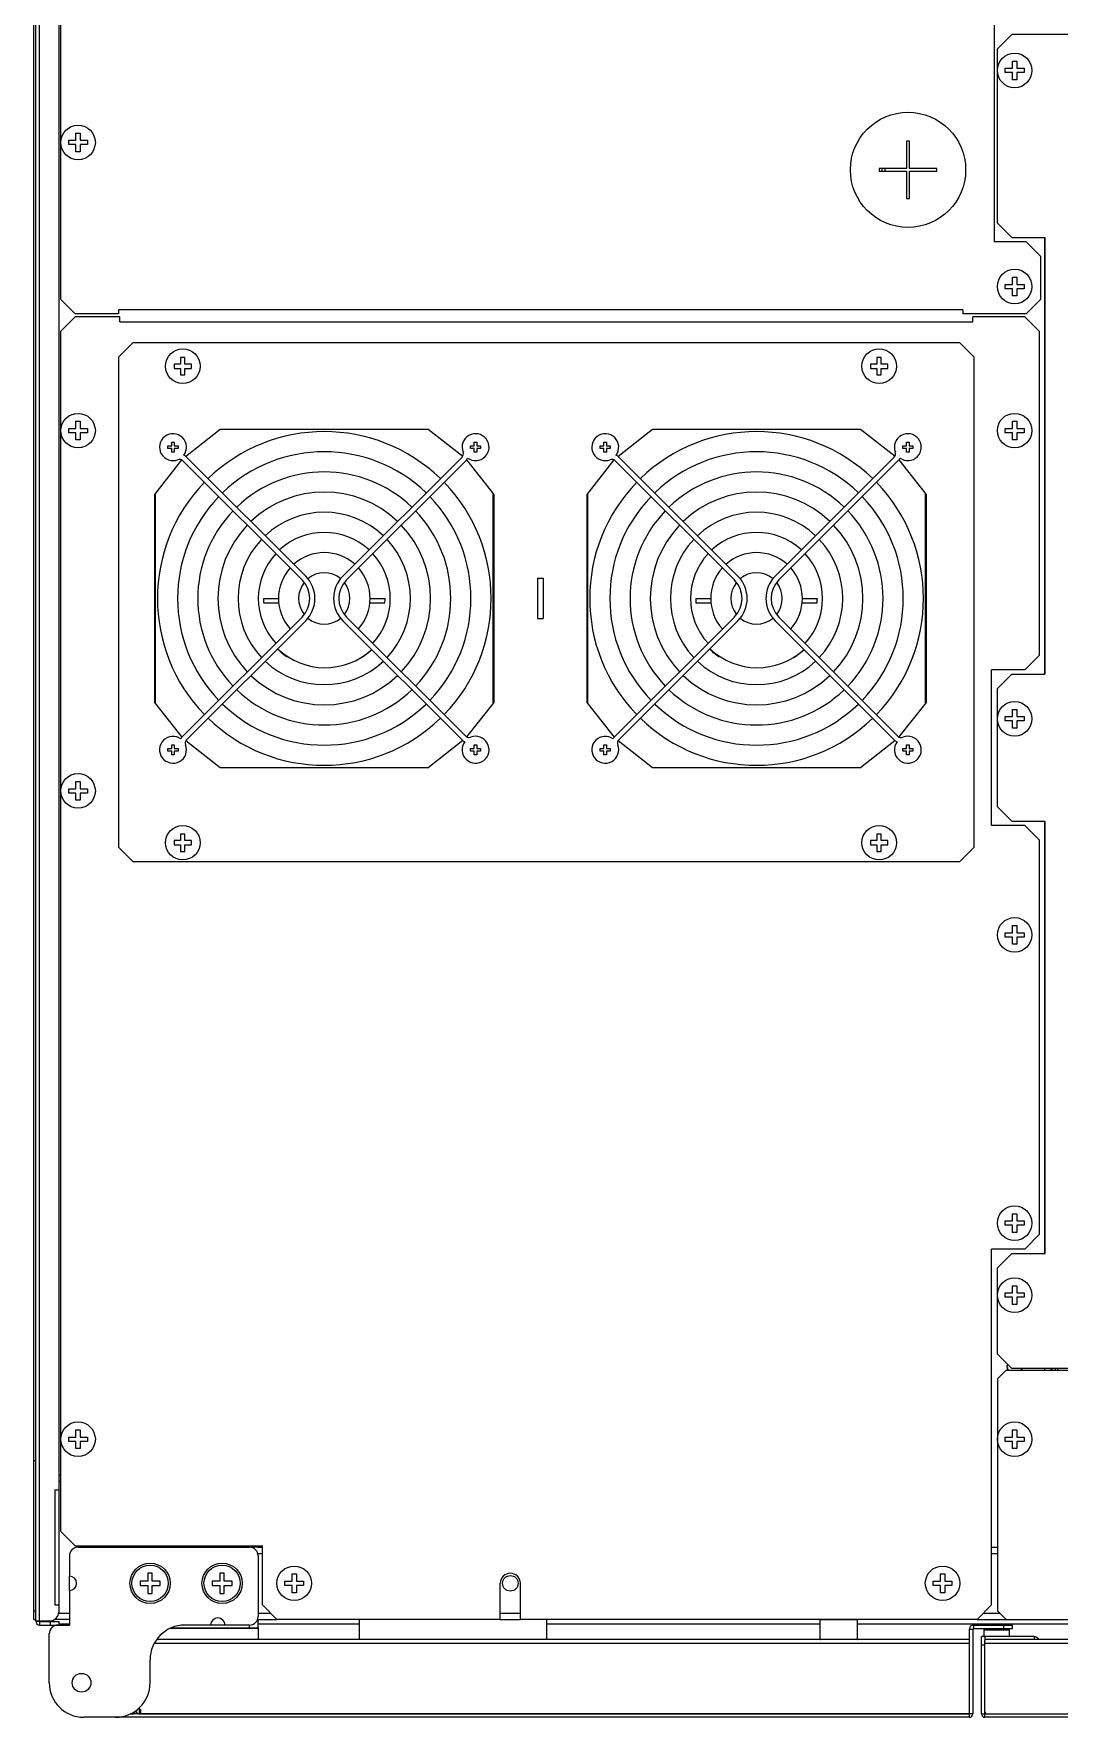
# Model space of a CAD drawing. Header units: millimetres. Extents: x 0 to 101, y -1 to 134.
# Drawn here: x 0 to 35.6, y 0 to 58.4 of the extents above; entities that cross this region are included whole.
import ezdxf

# ---------------------------------------------------------------- set-up
doc = ezdxf.new("R2010")
doc.units = ezdxf.units.MM

msp = doc.modelspace()

# ---------------------------------------------------------------- linework, layer by layer
for p, q in [((0, 3.4), (0, 88.4)), ((0.07, 3.34), (0.07, 88.46)), ((0.19, 88.45), (0.19, 3.35)), ((0.87, 88.15), (0.87, 3.65)), ((0.94, 49.2), (0.94, 87.2)), ((33.34, 51.2), (33.34, 85)), ((33.94, 58.4), (33.44, 57.9)), ((33.44, 51.85), (33.44, 57.9)), ((33.965, 57.225), (33.965, 57.475)), ((33.965, 57.475), (34.115, 57.475)), ((34.115, 57.475), (34.115, 57.225)), ((33.715, 57.075), (33.715, 57.225)), ((33.715, 57.225), (33.965, 57.225)), ((33.965, 57.075), (33.715, 57.075)), ((33.965, 56.825), (33.965, 57.075)), ((34.115, 56.825), (33.965, 56.825)), ((34.115, 57.225), (34.365, 57.225)), ((34.115, 57.075), (34.115, 56.825)), ((34.365, 57.075), (34.115, 57.075)), ((34.365, 57.225), (34.365, 57.075)), ((1.465, 54.725), (1.465, 54.975)), ((1.465, 54.975), (1.615, 54.975)), ((1.615, 54.975), (1.615, 54.725)), ((1.215, 54.575), (1.215, 54.725)), ((1.215, 54.725), (1.465, 54.725)), ((1.465, 54.575), (1.215, 54.575)), ((1.465, 54.325), (1.465, 54.575)), ((1.615, 54.725), (1.865, 54.725)), ((1.615, 54.575), (1.615, 54.325)), ((1.865, 54.575), (1.615, 54.575)), ((1.865, 54.725), (1.865, 54.575)), ((30.29, 54.7), (30.29, 53.75)), ((30.39, 54.7), (30.29, 54.7)), ((30.39, 53.75), (30.39, 54.7)), ((1.615, 54.325), (1.465, 54.325)), ((29.34, 53.75), (29.34, 53.65)), ((30.29, 53.75), (29.34, 53.75)), ((29.34, 53.65), (30.29, 53.65)), ((29.43, 53.75), (29.43, 53.65)), ((29.53, 53.75), (29.53, 53.65)), ((30.29, 53.65), (30.29, 52.7)), ((31.34, 53.75), (30.39, 53.75)), ((30.39, 52.7), (30.39, 53.65)), ((30.39, 53.65), (31.34, 53.65)), ((31.34, 53.65), (31.34, 53.75)), ((30.29, 52.7), (30.39, 52.7)), ((33.44, 51.85), (33.94, 51.35)), ((34.44, 51.2), (33.34, 51.2)), ((33.94, 51.35), (35.09, 51.35)), ((34.94, 50.7), (34.44, 51.2)), ((35.07, 51.35), (35.07, 36.2)), ((35.09, 51.35), (35.09, 36.2)), ((34.94, 50.7), (34.94, 49.2)), ((33.715, 49.575), (33.715, 49.725)), ((33.715, 49.725), (33.965, 49.725)), ((33.965, 49.725), (33.965, 49.975)), ((33.965, 49.975), (34.115, 49.975)), ((34.115, 49.975), (34.115, 49.725)), ((34.115, 49.725), (34.365, 49.725)), ((34.365, 49.725), (34.365, 49.575)), ((0.94, 49.2), (1.44, 48.7)), ((33.965, 49.575), (33.715, 49.575)), ((33.965, 49.325), (33.965, 49.575)), ((34.115, 49.325), (33.965, 49.325)), ((34.115, 49.575), (34.115, 49.325)), ((34.365, 49.575), (34.115, 49.575)), ((34.44, 48.7), (34.94, 49.2)), ((1.44, 48.6), (0.94, 48.1)), ((2.94, 48.84), (2.94, 48.7)), ((32.24, 48.84), (2.94, 48.84)), ((2.99, 48.43), (2.99, 48.6)), ((32.24, 48.84), (32.24, 48.7)), ((32.59, 48.43), (32.59, 48.6)), ((34.89, 48.1), (34.39, 48.6)), ((0.94, 6.45), (0.94, 48.1)), ((2.99, 48.43), (32.59, 48.43)), ((34.89, 48.1), (34.89, 36.85)), ((3.44, 47.7), (2.94, 47.2)), ((32.14, 47.7), (3.44, 47.7)), ((32.64, 47.2), (32.14, 47.7)), ((2.94, 47.2), (2.94, 30.2)), ((4.874, 46.96), (4.874, 46.81)), ((5.099, 46.96), (4.874, 46.96)), ((4.874, 46.81), (5.099, 46.81)), ((5.099, 47.185), (5.099, 46.96)), ((5.249, 47.185), (5.099, 47.185)), ((5.099, 46.81), (5.099, 46.585)), ((5.249, 46.96), (5.249, 47.185)), ((5.474, 46.96), (5.249, 46.96)), ((5.249, 46.585), (5.249, 46.81)), ((5.249, 46.81), (5.474, 46.81)), ((5.474, 46.81), (5.474, 46.96)), ((29.038, 46.96), (29.038, 46.81)), ((29.263, 46.96), (29.038, 46.96)), ((29.038, 46.81), (29.263, 46.81)), ((29.263, 47.185), (29.263, 46.96)), ((29.413, 47.185), (29.263, 47.185)), ((29.263, 46.81), (29.263, 46.585)), ((29.413, 46.96), (29.413, 47.185)), ((29.638, 46.96), (29.413, 46.96)), ((29.413, 46.585), (29.413, 46.81)), ((29.413, 46.81), (29.638, 46.81)), ((29.638, 46.81), (29.638, 46.96)), ((32.64, 30.2), (32.64, 47.2)), ((5.099, 46.585), (5.249, 46.585)), ((29.263, 46.585), (29.413, 46.585)), ((1.215, 44.575), (1.215, 44.725)), ((1.215, 44.725), (1.465, 44.725)), ((1.465, 44.575), (1.215, 44.575)), ((1.465, 44.725), (1.465, 44.975)), ((1.465, 44.975), (1.615, 44.975)), ((1.465, 44.325), (1.465, 44.575)), ((1.615, 44.975), (1.615, 44.725)), ((1.615, 44.725), (1.865, 44.725)), ((1.615, 44.575), (1.615, 44.325)), ((1.865, 44.575), (1.615, 44.575)), ((1.865, 44.725), (1.865, 44.575)), ((5.27, 43.758), (6.474, 44.706)), ((13.71, 44.692), (6.457, 44.692)), ((6.474, 44.706), (13.694, 44.706)), ((13.694, 44.706), (14.889, 43.765)), ((20.27, 43.758), (21.474, 44.706)), ((28.71, 44.692), (21.457, 44.692)), ((21.474, 44.706), (28.694, 44.706)), ((28.694, 44.706), (29.889, 43.765)), ((33.715, 44.575), (33.715, 44.725)), ((33.715, 44.725), (33.965, 44.725)), ((33.965, 44.575), (33.715, 44.575)), ((33.965, 44.725), (33.965, 44.975)), ((33.965, 44.975), (34.115, 44.975)), ((33.965, 44.325), (33.965, 44.575)), ((34.115, 44.975), (34.115, 44.725)), ((34.115, 44.725), (34.365, 44.725)), ((34.115, 44.575), (34.115, 44.325)), ((34.365, 44.575), (34.115, 44.575)), ((34.365, 44.725), (34.365, 44.575)), ((1.615, 44.325), (1.465, 44.325)), ((4.659, 44.032), (4.659, 44.119)), ((4.659, 44.119), (4.79, 44.119)), ((4.79, 44.032), (4.659, 44.032)), ((4.79, 44.119), (4.79, 44.251)), ((4.79, 44.251), (4.877, 44.251)), ((4.79, 43.901), (4.79, 44.032)), ((4.877, 43.901), (4.79, 43.901)), ((4.877, 44.251), (4.877, 44.119)), ((4.877, 44.119), (5.009, 44.119)), ((4.877, 44.032), (4.877, 43.901)), ((5.009, 44.032), (4.877, 44.032)), ((5.009, 44.119), (5.009, 44.032)), ((14.962, 43.929), (14.961, 43.929)), ((15.159, 44.032), (15.159, 44.119)), ((15.159, 44.119), (15.29, 44.119)), ((15.29, 44.032), (15.159, 44.032)), ((15.29, 44.119), (15.29, 44.251)), ((15.29, 44.251), (15.377, 44.251)), ((15.29, 43.901), (15.29, 44.032)), ((15.377, 43.901), (15.29, 43.901)), ((15.377, 44.251), (15.377, 44.119)), ((15.377, 44.119), (15.509, 44.119)), ((15.377, 44.032), (15.377, 43.901)), ((15.509, 44.032), (15.377, 44.032)), ((15.509, 44.119), (15.509, 44.032)), ((19.659, 44.032), (19.659, 44.119)), ((19.659, 44.119), (19.79, 44.119)), ((19.79, 44.032), (19.659, 44.032)), ((19.79, 44.119), (19.79, 44.251)), ((19.79, 44.251), (19.877, 44.251)), ((19.79, 43.901), (19.79, 44.032)), ((19.877, 43.901), (19.79, 43.901)), ((19.877, 44.251), (19.877, 44.119)), ((19.877, 44.119), (20.009, 44.119)), ((19.877, 44.032), (19.877, 43.901)), ((20.009, 44.032), (19.877, 44.032)), ((20.009, 44.119), (20.009, 44.032)), ((29.962, 43.929), (29.961, 43.929)), ((30.159, 44.032), (30.159, 44.119)), ((30.159, 44.119), (30.29, 44.119)), ((30.29, 44.032), (30.159, 44.032)), ((30.29, 44.119), (30.29, 44.251)), ((30.29, 44.251), (30.377, 44.251)), ((30.29, 43.901), (30.29, 44.032)), ((30.377, 43.901), (30.29, 43.901)), ((30.377, 44.251), (30.377, 44.119)), ((30.377, 44.119), (30.509, 44.119)), ((30.377, 44.032), (30.377, 43.901)), ((30.509, 44.032), (30.377, 44.032)), ((30.509, 44.119), (30.509, 44.032)), ((34.115, 44.325), (33.965, 44.325)), ((4.204, 42.436), (5.144, 43.631)), ((4.98, 43.704), (4.98, 43.704)), ((5.176, 43.605), (9.313, 39.469)), ((5.304, 43.733), (9.44, 39.596)), ((14.863, 43.733), (10.727, 39.596)), ((14.991, 43.605), (10.854, 39.469)), ((15.016, 43.639), (15.964, 42.436)), ((19.204, 42.436), (20.144, 43.631)), ((19.98, 43.704), (19.98, 43.704)), ((20.176, 43.605), (24.313, 39.469)), ((20.304, 43.733), (24.44, 39.596)), ((29.863, 43.733), (25.727, 39.596)), ((29.991, 43.605), (25.854, 39.469)), ((30.016, 43.639), (30.964, 42.436)), ((30.052, 43.794), (30.051, 43.793)), ((4.204, 35.216), (4.204, 42.436)), ((4.217, 42.453), (4.217, 35.199)), ((5.375, 42.195), (5.376, 42.193)), ((5.736, 42.635), (5.731, 42.644)), ((15.95, 35.199), (15.95, 42.453)), ((15.964, 42.436), (15.964, 35.216)), ((19.204, 35.216), (19.204, 42.436)), ((19.217, 42.453), (19.217, 35.199)), ((20.375, 42.195), (20.376, 42.193)), ((20.736, 42.635), (20.731, 42.644)), ((30.95, 35.199), (30.95, 42.453)), ((30.964, 42.436), (30.964, 35.216)), ((13.92, 40.937), (13.93, 40.941)), ((14.608, 41.155), (14.609, 41.155)), ((14.662, 41.032), (14.669, 41.034)), ((28.92, 40.937), (28.93, 40.941)), ((29.608, 41.155), (29.609, 41.155)), ((29.662, 41.032), (29.669, 41.034)), ((12.55, 40.505), (12.556, 40.507)), ((12.622, 40.389), (12.631, 40.392)), ((13.243, 40.724), (13.247, 40.725)), ((13.31, 40.606), (13.315, 40.607)), ((13.985, 40.818), (13.994, 40.821)), ((27.55, 40.505), (27.556, 40.507)), ((27.622, 40.389), (27.631, 40.392)), ((28.243, 40.724), (28.247, 40.725)), ((28.31, 40.606), (28.315, 40.607)), ((28.985, 40.818), (28.994, 40.821)), ((17.484, 39.526), (17.484, 38.126)), ((17.484, 39.526), (17.684, 39.526)), ((17.684, 39.526), (17.684, 38.126)), ((7.974, 38.824), (8.5, 38.824)), ((7.98, 38.676), (8.501, 38.676)), ((9.194, 38.824), (9.198, 38.824)), ((9.206, 38.676), (9.211, 38.676)), ((9.746, 38.676), (9.749, 38.676)), ((9.752, 38.824), (9.759, 38.824)), ((10.408, 38.824), (10.408, 38.824)), ((10.418, 38.676), (10.421, 38.676)), ((10.957, 38.676), (10.961, 38.676)), ((10.969, 38.824), (10.974, 38.824)), ((11.666, 38.676), (12.188, 38.676)), ((11.667, 38.824), (12.193, 38.824)), ((22.974, 38.824), (23.5, 38.824)), ((22.98, 38.676), (23.501, 38.676)), ((24.194, 38.824), (24.198, 38.824)), ((24.206, 38.676), (24.211, 38.676)), ((24.746, 38.676), (24.749, 38.676)), ((24.752, 38.824), (24.759, 38.824)), ((25.408, 38.824), (25.408, 38.824)), ((25.418, 38.676), (25.421, 38.676)), ((25.957, 38.676), (25.961, 38.676)), ((25.969, 38.824), (25.974, 38.824)), ((26.666, 38.676), (27.188, 38.676)), ((26.667, 38.824), (27.193, 38.824)), ((9.313, 38.182), (5.176, 34.046)), ((9.44, 38.055), (5.304, 33.919)), ((10.727, 38.055), (14.863, 33.919)), ((10.854, 38.182), (14.991, 34.046)), ((14.43, 38.216), (14.431, 38.216)), ((17.484, 38.126), (17.684, 38.126)), ((24.313, 38.182), (20.176, 34.046)), ((24.44, 38.055), (20.304, 33.919)), ((25.727, 38.055), (29.863, 33.919)), ((25.854, 38.182), (29.991, 34.046)), ((29.43, 38.216), (29.431, 38.216)), ((8.646, 36.901), (8.646, 36.938)), ((13.308, 37.04), (13.31, 37.036)), ((23.646, 36.901), (23.646, 36.938)), ((28.308, 37.04), (28.31, 37.036)), ((34.39, 36.35), (34.89, 36.85)), ((13.705, 36.357), (13.709, 36.35)), ((28.705, 36.357), (28.709, 36.35)), ((33.24, 30.95), (33.24, 36.35)), ((34.39, 36.35), (33.24, 36.35)), ((14.087, 35.7), (14.093, 35.69)), ((29.087, 35.7), (29.093, 35.69)), ((33.94, 36.2), (33.44, 35.7)), ((33.44, 31.6), (33.44, 35.7)), ((33.94, 36.2), (35.09, 36.2)), ((5.15, 34.013), (4.204, 35.216)), ((15.964, 35.216), (15.023, 34.021)), ((20.15, 34.013), (19.204, 35.216)), ((30.964, 35.216), (30.023, 34.021)), ((33.715, 34.575), (33.715, 34.725)), ((33.715, 34.725), (33.965, 34.725)), ((33.965, 34.575), (33.715, 34.575)), ((33.965, 34.725), (33.965, 34.975)), ((33.965, 34.975), (34.115, 34.975)), ((33.965, 34.325), (33.965, 34.575)), ((34.115, 34.975), (34.115, 34.725)), ((34.115, 34.725), (34.365, 34.725)), ((34.115, 34.575), (34.115, 34.325)), ((34.365, 34.575), (34.115, 34.575)), ((34.365, 34.725), (34.365, 34.575)), ((6.474, 32.946), (5.279, 33.887)), ((14.896, 33.893), (13.694, 32.946)), ((15.187, 33.948), (15.187, 33.947)), ((21.474, 32.946), (20.279, 33.887)), ((29.896, 33.893), (28.694, 32.946)), ((30.187, 33.948), (30.187, 33.947)), ((34.115, 34.325), (33.965, 34.325)), ((4.659, 33.532), (4.659, 33.619)), ((4.659, 33.619), (4.79, 33.619)), ((4.79, 33.532), (4.659, 33.532)), ((4.79, 33.619), (4.79, 33.751)), ((4.79, 33.751), (4.877, 33.751)), ((4.79, 33.401), (4.79, 33.532)), ((4.877, 33.401), (4.79, 33.401)), ((4.877, 33.751), (4.877, 33.619)), ((4.877, 33.619), (5.009, 33.619)), ((4.877, 33.532), (4.877, 33.401)), ((5.009, 33.532), (4.877, 33.532)), ((5.009, 33.619), (5.009, 33.532)), ((5.206, 33.722), (5.205, 33.722)), ((15.159, 33.532), (15.159, 33.619)), ((15.159, 33.619), (15.29, 33.619)), ((15.29, 33.532), (15.159, 33.532)), ((15.29, 33.619), (15.29, 33.751)), ((15.29, 33.751), (15.377, 33.751)), ((15.29, 33.401), (15.29, 33.532)), ((15.377, 33.401), (15.29, 33.401)), ((15.377, 33.751), (15.377, 33.619)), ((15.377, 33.619), (15.509, 33.619)), ((15.377, 33.532), (15.377, 33.401)), ((15.509, 33.532), (15.377, 33.532)), ((15.509, 33.619), (15.509, 33.532)), ((19.659, 33.532), (19.659, 33.619)), ((19.659, 33.619), (19.79, 33.619)), ((19.79, 33.532), (19.659, 33.532)), ((19.79, 33.619), (19.79, 33.751)), ((19.79, 33.751), (19.877, 33.751)), ((19.79, 33.401), (19.79, 33.532)), ((19.877, 33.401), (19.79, 33.401)), ((19.877, 33.751), (19.877, 33.619)), ((19.877, 33.619), (20.009, 33.619)), ((19.877, 33.532), (19.877, 33.401)), ((20.009, 33.532), (19.877, 33.532)), ((20.009, 33.619), (20.009, 33.532)), ((20.206, 33.722), (20.205, 33.722)), ((30.159, 33.532), (30.159, 33.619)), ((30.159, 33.619), (30.29, 33.619)), ((30.29, 33.532), (30.159, 33.532)), ((30.29, 33.619), (30.29, 33.751)), ((30.29, 33.751), (30.377, 33.751)), ((30.29, 33.401), (30.29, 33.532)), ((30.377, 33.401), (30.29, 33.401)), ((30.377, 33.751), (30.377, 33.619)), ((30.377, 33.619), (30.509, 33.619)), ((30.377, 33.532), (30.377, 33.401)), ((30.509, 33.532), (30.377, 33.532)), ((30.509, 33.619), (30.509, 33.532)), ((6.457, 32.959), (13.71, 32.959)), ((13.694, 32.946), (6.474, 32.946)), ((21.457, 32.959), (28.71, 32.959)), ((28.694, 32.946), (21.474, 32.946)), ((1.215, 32.075), (1.215, 32.225)), ((1.215, 32.225), (1.465, 32.225)), ((1.465, 32.225), (1.465, 32.475)), ((1.465, 32.475), (1.615, 32.475)), ((1.615, 32.475), (1.615, 32.225)), ((1.615, 32.225), (1.865, 32.225)), ((1.865, 32.225), (1.865, 32.075)), ((1.465, 32.075), (1.215, 32.075)), ((1.465, 31.825), (1.465, 32.075)), ((1.615, 31.825), (1.465, 31.825)), ((1.615, 32.075), (1.615, 31.825)), ((1.865, 32.075), (1.615, 32.075)), ((33.44, 31.6), (33.94, 31.1)), ((33.94, 31.1), (35.09, 31.1)), ((35.07, 31.1), (35.07, 16.1)), ((35.09, 31.1), (35.09, 16.1)), ((4.874, 30.426), (4.874, 30.276)), ((5.099, 30.426), (4.874, 30.426)), ((5.099, 30.651), (5.099, 30.426)), ((5.249, 30.651), (5.099, 30.651)), ((5.249, 30.426), (5.249, 30.651)), ((5.474, 30.426), (5.249, 30.426)), ((5.474, 30.276), (5.474, 30.426)), ((29.038, 30.426), (29.038, 30.276)), ((29.263, 30.426), (29.038, 30.426)), ((29.263, 30.651), (29.263, 30.426)), ((29.413, 30.651), (29.263, 30.651)), ((29.413, 30.426), (29.413, 30.651)), ((29.638, 30.426), (29.413, 30.426)), ((29.638, 30.276), (29.638, 30.426)), ((34.39, 30.95), (33.24, 30.95)), ((34.89, 30.45), (34.39, 30.95)), ((34.89, 30.45), (34.89, 16.75)), ((2.94, 30.2), (3.44, 29.7)), ((4.874, 30.276), (5.099, 30.276)), ((5.099, 30.276), (5.099, 30.051)), ((5.099, 30.051), (5.249, 30.051)), ((5.249, 30.051), (5.249, 30.276)), ((5.249, 30.276), (5.474, 30.276)), ((29.038, 30.276), (29.263, 30.276)), ((29.263, 30.276), (29.263, 30.051)), ((29.263, 30.051), (29.413, 30.051)), ((29.413, 30.051), (29.413, 30.276)), ((29.413, 30.276), (29.638, 30.276)), ((32.14, 29.7), (32.64, 30.2)), ((3.44, 29.7), (32.14, 29.7)), ((33.965, 27.225), (33.965, 27.475)), ((33.965, 27.475), (34.115, 27.475)), ((34.115, 27.475), (34.115, 27.225)), ((33.715, 27.075), (33.715, 27.225)), ((33.715, 27.225), (33.965, 27.225)), ((33.965, 27.075), (33.715, 27.075)), ((33.965, 26.825), (33.965, 27.075)), ((34.115, 27.225), (34.365, 27.225)), ((34.115, 27.075), (34.115, 26.825)), ((34.365, 27.075), (34.115, 27.075)), ((34.365, 27.225), (34.365, 27.075)), ((34.115, 26.825), (33.965, 26.825)), ((33.715, 17.225), (33.965, 17.225)), ((33.715, 17.075), (33.715, 17.225)), ((33.965, 17.075), (33.715, 17.075)), ((33.965, 17.475), (34.115, 17.475)), ((33.965, 17.225), (33.965, 17.475)), ((33.965, 16.825), (33.965, 17.075)), ((34.115, 17.475), (34.115, 17.225)), ((34.115, 17.225), (34.365, 17.225)), ((34.365, 17.075), (34.115, 17.075)), ((34.115, 17.075), (34.115, 16.825)), ((34.365, 17.225), (34.365, 17.075)), ((34.115, 16.825), (33.965, 16.825)), ((34.39, 16.25), (34.89, 16.75)), ((34.39, 16.25), (33.24, 16.25)), ((33.24, 3.9), (33.24, 16.25)), ((33.94, 16.1), (33.44, 15.6)), ((33.94, 16.1), (35.09, 16.1)), ((33.44, 12.6), (33.44, 15.6)), ((33.715, 14.725), (33.965, 14.725)), ((33.715, 14.575), (33.715, 14.725)), ((33.965, 14.975), (34.115, 14.975)), ((33.965, 14.725), (33.965, 14.975)), ((34.115, 14.975), (34.115, 14.725)), ((34.115, 14.725), (34.365, 14.725)), ((34.365, 14.725), (34.365, 14.575)), ((33.965, 14.575), (33.715, 14.575)), ((33.965, 14.325), (33.965, 14.575)), ((34.115, 14.325), (33.965, 14.325)), ((34.365, 14.575), (34.115, 14.575)), ((34.115, 14.575), (34.115, 14.325)), ((33.44, 12.6), (33.94, 12.1)), ((33.74, 12.05), (33.44, 11.75)), ((33.44, 11.75), (33.44, 3.7)), ((33.74, 12.05), (99.34, 12.05)), ((33.788, 12.149), (33.771, 12.15)), ((33.79, 12.137), (33.771, 12.135)), ((99.14, 12.1), (33.94, 12.1)), ((35.07, 12.1), (35.07, 12.05)), ((35.29, 12.1), (35.29, 12.05)), ((35.34, 12.05), (35.34, 12.1)), ((35.46, 12.05), (35.46, 12.1)), ((35.54, 12.05), (35.54, 12.1)), ((1.465, 9.725), (1.465, 9.975)), ((1.465, 9.975), (1.615, 9.975)), ((1.615, 9.975), (1.615, 9.725)), ((33.965, 9.975), (34.115, 9.975)), ((33.965, 9.725), (33.965, 9.975)), ((34.115, 9.975), (34.115, 9.725)), ((1.215, 9.575), (1.215, 9.725)), ((1.215, 9.725), (1.465, 9.725)), ((1.465, 9.575), (1.215, 9.575)), ((1.465, 9.325), (1.465, 9.575)), ((1.615, 9.725), (1.865, 9.725)), ((1.615, 9.575), (1.615, 9.325)), ((1.865, 9.575), (1.615, 9.575)), ((1.865, 9.725), (1.865, 9.575)), ((33.715, 9.725), (33.965, 9.725)), ((33.715, 9.575), (33.715, 9.725)), ((33.965, 9.575), (33.715, 9.575)), ((33.965, 9.325), (33.965, 9.575)), ((34.115, 9.725), (34.365, 9.725)), ((34.365, 9.575), (34.115, 9.575)), ((34.115, 9.575), (34.115, 9.325)), ((34.365, 9.725), (34.365, 9.575)), ((0.07, 8.9), (0, 8.9)), ((1.615, 9.325), (1.465, 9.325)), ((34.115, 9.325), (33.965, 9.325)), ((0.87, 8.4), (0.94, 8.4)), ((0.87, 8.4), (0.94, 8.4)), ((0.87, 8.2), (0.94, 8.2)), ((0.73, 7.9), (0.73, 3.9)), ((0.73, 7.9), (0.87, 7.9)), ((0.94, 6.45), (1.44, 5.95)), ((1.44, 5.95), (7.94, 5.95)), ((1.54, 5.9), (6.716, 5.9)), ((6.64, 5.9), (7.49, 5.9)), ((7.49, 5.95), (7.49, 5.9)), ((7.779, 5.9), (7.49, 5.9)), ((7.779, 5.9), (7.94, 5.9)), ((7.79, 5.95), (7.79, 5.9)), ((7.934, 5.9), (7.934, 5.95)), ((7.94, 3.9), (7.94, 5.95)), ((33.24, 5.9), (33.44, 5.9)), ((1.24, 5.6), (1.24, 4.9)), ((7.779, 5.68), (7.94, 5.68)), ((7.79, 5.6), (7.79, 3.5)), ((33.24, 5.68), (33.44, 5.68)), ((1.24, 4.4), (1.24, 4.9)), ((3.69, 4.725), (3.69, 4.575)), ((3.965, 4.725), (3.69, 4.725)), ((3.965, 5), (3.965, 4.725)), ((4.115, 5), (3.965, 5)), ((4.115, 4.725), (4.115, 5)), ((4.39, 4.725), (4.115, 4.725)), ((4.39, 4.575), (4.39, 4.725)), ((6.19, 4.725), (6.19, 4.575)), ((6.465, 4.725), (6.19, 4.725)), ((6.465, 5), (6.465, 4.725)), ((6.615, 5), (6.465, 5)), ((6.615, 4.725), (6.615, 5)), ((6.89, 4.725), (6.615, 4.725)), ((6.89, 4.575), (6.89, 4.725)), ((8.715, 4.575), (8.715, 4.725)), ((8.715, 4.725), (8.965, 4.725)), ((8.965, 4.725), (8.965, 4.975)), ((8.965, 4.975), (9.115, 4.975)), ((9.115, 4.975), (9.115, 4.725)), ((9.115, 4.725), (9.365, 4.725)), ((9.365, 4.725), (9.365, 4.575)), ((31.215, 4.725), (31.465, 4.725)), ((31.215, 4.575), (31.215, 4.725)), ((31.465, 4.975), (31.615, 4.975)), ((31.465, 4.725), (31.465, 4.975)), ((31.615, 4.975), (31.615, 4.725)), ((31.615, 4.725), (31.865, 4.725)), ((31.865, 4.725), (31.865, 4.575)), ((1.24, 4.4), (1.24, 3.2)), ((3.69, 4.575), (3.965, 4.575)), ((3.965, 4.575), (3.965, 4.3)), ((3.965, 4.3), (4.115, 4.3)), ((4.115, 4.3), (4.115, 4.575)), ((4.115, 4.575), (4.39, 4.575)), ((6.19, 4.575), (6.465, 4.575)), ((6.465, 4.575), (6.465, 4.3)), ((6.465, 4.3), (6.615, 4.3)), ((6.615, 4.3), (6.615, 4.575)), ((6.615, 4.575), (6.89, 4.575)), ((8.965, 4.575), (8.715, 4.575)), ((8.965, 4.325), (8.965, 4.575)), ((9.115, 4.325), (8.965, 4.325)), ((9.115, 4.575), (9.115, 4.325)), ((9.365, 4.575), (9.115, 4.575)), ((16.19, 3.4), (16.19, 4.65)), ((16.89, 3.4), (16.89, 4.65)), ((31.465, 4.575), (31.215, 4.575)), ((31.465, 4.325), (31.465, 4.575)), ((31.615, 4.325), (31.465, 4.325)), ((31.865, 4.575), (31.615, 4.575)), ((31.615, 4.575), (31.615, 4.325)), ((0, 3.7), (0.07, 3.7)), ((0.73, 3.9), (0.87, 3.9)), ((1.24, 3.6), (0.865, 3.6)), ((7.79, 3.62), (8.22, 3.62)), ((7.94, 3.9), (8.44, 3.4)), ((16.19, 3.62), (16.89, 3.62)), ((32.74, 3.4), (33.24, 3.9)), ((32.96, 3.62), (33.52, 3.62)), ((33.44, 3.7), (33.74, 3.4)), ((0, 3.4), (0.07, 3.4)), ((0.07, 3.35), (0.57, 3.35)), ((0.07, 3.34), (0.19, 3.34)), ((0.19, 3.34), (0.19, 3.35)), ((0.21, 3.2), (0.21, 3.32)), ((0.21, 3.32), (0.87, 3.32)), ((0.21, 3.2), (0.83, 3.2)), ((0.29, 3.35), (0.29, 3.32)), ((0.57, 3.32), (0.57, 3.2)), ((0.59, 3.351), (0.59, 3.32)), ((1.24, 3.4), (0.735, 3.4)), ((0.84, 3.2), (1.24, 3.2)), ((0.87, 3.32), (0.87, 3.2)), ((0.87, 3.25), (1.24, 3.25)), ((7.79, 3.08), (4.727, 3.08)), ((4.765, 3.1), (7.79, 3.1)), ((6.14, 3.2), (5.24, 3.2)), ((6.64, 3.2), (6.14, 3.2)), ((7.49, 3.2), (6.64, 3.2)), ((7.49, 3.1), (7.49, 3.2)), ((7.771, 3.4), (8.44, 3.4)), ((7.79, 3.1), (7.79, 3.4)), ((7.79, 3.25), (11.29, 3.25)), ((7.79, 3.1), (7.79, 2.7)), ((16.19, 3.4), (8.44, 3.4)), ((11.29, 3.4), (11.29, 2.7)), ((16.19, 3.4), (16.89, 3.4)), ((32.74, 3.4), (16.89, 3.4)), ((17.79, 3.4), (17.79, 2.7)), ((17.79, 3.25), (27.29, 3.25)), ((27.29, 3.39), (28.59, 3.39)), ((27.29, 2.71), (27.29, 3.39)), ((28.59, 2.71), (28.59, 3.39)), ((28.59, 3.25), (36.34, 3.25)), ((32.47, 3.06), (32.59, 3.06)), ((32.47, 0), (32.47, 3.06)), ((32.59, 3.06), (32.59, 0.12)), ((32.61, 3.2), (33.97, 3.2)), ((32.61, 3.2), (32.61, 3.08)), ((32.61, 3.08), (33.97, 3.08)), ((32.74, 3.4), (33.74, 3.4)), ((32.97, 3.04), (33.85, 3.04)), ((32.97, 3.04), (32.97, 2.81)), ((32.98, 3.05), (33.84, 3.05)), ((33.67, 3.08), (33.67, 3.2)), ((33.74, 3.4), (83.69, 3.4)), ((33.85, 3.04), (33.85, 2.81)), ((33.97, 3.08), (33.97, 3.2)), ((0.54, 1.2), (0.54, 2.9)), ((32.47, 2.56), (4.185, 2.56)), ((32.47, 2.7), (4.27, 2.7)), ((27.29, 2.71), (28.59, 2.71)), ((32.47, 0.12), (32.47, 2.56)), ((33.01, 2.8), (32.89, 2.8)), ((32.89, 0.12), (32.89, 2.8)), ((33.01, 2.5), (32.89, 2.5)), ((33.85, 2.81), (32.97, 2.81)), ((34.72, 2.8), (33.01, 2.8)), ((33.01, 2.8), (33.01, 2.668)), ((96.31, 2.7), (33.01, 2.7)), ((33.01, 0.2), (33.01, 2.668)), ((96.395, 2.56), (33.01, 2.56)), ((33.01, 0), (33.01, 2.539)), ((34.72, 2.8), (34.72, 2.7)), ((4.04, 1.2), (4.04, 2)), ((32.59, 0.12), (3.353, 0.12)), ((3.353, 0.12), (3.46, 0.12)), ((3.51, 0.17), (3.51, 0.205)), ((3.66, 0.32), (3.66, 0.12)), ((3.66, 0.12), (32.47, 0.12)), ((3.71, 0.27), (3.71, 0.12)), ((32.89, 0.12), (53.473, 0.12)), ((33.09, 0.12), (53.424, 0.12)), ((2.84, 0), (1.74, 0)), ((32.47, 0), (2.84, 0)), ((53.473, 0), (33.01, 0))]:
    msp.add_line(p, q)
at = {"color": 7}
for p, q in [((36.14, 58.4), (33.94, 58.4)), ((2.94, 48.7), (1.44, 48.7)), ((2.99, 48.6), (1.44, 48.6)), ((34.44, 48.7), (32.24, 48.7)), ((34.39, 48.6), (32.59, 48.6))]:
    msp.add_line(p, q, dxfattribs=at)
for points in [[(12.279, 40.845), (12.284, 40.851)], [(27.279, 40.845), (27.284, 40.851)], [(8.867, 36.772), (8.78, 36.805), (8.689, 36.863), (8.594, 36.945), (8.494, 37.051)], [(23.867, 36.772), (23.78, 36.805), (23.689, 36.863), (23.594, 36.945), (23.494, 37.051)], [(33.822, 12.05), (33.816, 12.062), (33.795, 12.117), (33.783, 12.178), (33.78, 12.221)], [(34.279, 12.1), (34.26, 12.052), (34.258, 12.05)]]:
    msp.add_lwpolyline(points)
for centre, radius in [((34.04, 57.15), 0.6), ((30.34, 53.7), 2), ((1.54, 54.65), 0.6), ((34.04, 49.65), 0.6), ((5.174, 46.885), 0.6), ((29.338, 46.885), 0.6), ((1.54, 44.65), 0.6), ((34.04, 44.65), 0.6), ((34.04, 34.65), 0.6), ((1.54, 32.15), 0.6), ((5.174, 30.351), 0.6), ((29.338, 30.351), 0.6), ((34.04, 27.15), 0.6), ((34.04, 17.15), 0.6), ((34.04, 14.65), 0.6), ((1.54, 9.65), 0.6), ((34.04, 9.65), 0.6), ((4.04, 4.65), 0.7), ((4.04, 4.65), 0.63), ((6.54, 4.65), 0.7), ((6.54, 4.65), 0.63), ((9.04, 4.65), 0.6), ((16.54, 4.65), 0.27), ((31.54, 4.65), 0.6), ((1.66, 1.2), 0.325)]:
    msp.add_circle(centre, radius)
for centre, radius, start, end in [((4.834, 44.076), 0.467, 323.28678, 291.50156), ((10.084, 38.826), 5.79, 45.8941, 134.1059), ((15.334, 44.076), 0.467, 233.68833, 201.50156), ((19.834, 44.076), 0.467, 323.28678, 291.50156), ((25.084, 38.826), 5.79, 45.8941, 134.1059), ((30.334, 44.076), 0.467, 233.68833, 201.50156), ((10.084, 38.826), 5.09, 46.01675, 133.98325), ((14.75, 43.846), 0.16, 315, 21.50156), ((25.084, 38.826), 5.09, 46.01675, 133.98325), ((29.75, 43.846), 0.16, 315, 21.50156), ((5.063, 43.492), 0.16, 45, 111.50156), ((5.063, 43.492), 0.34, 45, 65.29439), ((14.75, 43.846), 0.34, 315, 334.47643), ((20.063, 43.492), 0.16, 45, 111.50156), ((20.063, 43.492), 0.34, 45, 65.29439), ((29.75, 43.846), 0.34, 315, 334.47643), ((10.084, 38.826), 5.79, 135.88954, 224.11046), ((10.084, 38.826), 4.39, 46.17563, 133.82437), ((10.084, 38.826), 5.79, 315.88954, 44.11046), ((25.084, 38.826), 5.79, 135.88954, 224.11046), ((25.084, 38.826), 4.39, 46.17563, 133.82437), ((25.084, 38.826), 5.79, 315.88954, 44.11046), ((10.084, 38.826), 5.09, 136.01218, 223.98782), ((10.084, 38.826), 3.69, 46.39674, 133.60326), ((10.084, 38.826), 5.09, 316.01218, 43.98782), ((25.084, 38.826), 5.09, 136.01218, 223.98782), ((25.084, 38.826), 3.69, 46.39674, 133.60326), ((25.084, 38.826), 5.09, 316.01218, 43.98782), ((10.084, 38.826), 4.39, 136.17563, 223.82437), ((10.084, 38.826), 2.99, 46.73173, 133.26827), ((10.084, 38.826), 4.39, 316.17563, 43.82437), ((25.084, 38.826), 4.39, 136.17563, 223.82437), ((25.084, 38.826), 2.99, 46.73173, 133.26827), ((25.084, 38.826), 4.39, 316.17563, 43.82437), ((10.084, 38.826), 3.69, 136.40274, 223.59726), ((10.084, 38.826), 2.29, 47.26035, 132.73965), ((10.084, 38.826), 3.69, 316.40274, 43.59726), ((25.084, 38.826), 3.69, 136.40274, 223.59726), ((25.084, 38.826), 2.29, 47.26035, 132.73965), ((25.084, 38.826), 3.69, 316.40274, 43.59726), ((10.084, 38.826), 2.99, 136.73173, 223.26827), ((10.084, 38.826), 2.29, 137.25224, 222.74776), ((10.084, 38.826), 1.59, 48.25074, 131.74926), ((10.084, 38.826), 2.29, 317.25224, 42.74776), ((10.084, 38.826), 2.99, 316.73173, 43.26827), ((25.084, 38.826), 2.99, 136.73173, 223.26827), ((25.084, 38.826), 2.29, 137.25224, 222.74776), ((25.084, 38.826), 1.59, 48.25074, 131.74926), ((25.084, 38.826), 2.29, 317.25224, 42.74776), ((25.084, 38.826), 2.99, 316.73173, 43.26827), ((10.084, 38.826), 1.59, 138.2569, 221.7431), ((10.084, 38.826), 1.59, 318.2569, 41.7431), ((25.084, 38.826), 1.59, 138.2569, 221.7431), ((25.084, 38.826), 1.59, 318.2569, 41.7431), ((10.084, 38.826), 0.89, 141.72003, 218.27997), ((8.669, 38.826), 0.91, 315, 45), ((8.669, 38.826), 1.09, 315, 45), ((10.084, 38.826), 0.89, 49.96441, 130.03559), ((10.084, 38.826), 0.71, 130.94382, 131.40097), ((11.498, 38.826), 1.09, 135, 225), ((10.084, 38.826), 0.71, 48.59903, 49.05618), ((11.498, 38.826), 0.91, 135, 225), ((10.084, 38.826), 0.89, 321.72003, 38.27997), ((25.084, 38.826), 0.89, 141.72003, 218.27997), ((23.669, 38.826), 0.91, 315, 45), ((23.669, 38.826), 1.09, 315, 45), ((25.084, 38.826), 0.89, 49.96441, 130.03559), ((25.084, 38.826), 0.71, 130.94382, 131.40097), ((26.498, 38.826), 1.09, 135, 225), ((25.084, 38.826), 0.71, 48.59903, 49.05618), ((26.498, 38.826), 0.91, 135, 225), ((25.084, 38.826), 0.89, 321.72003, 38.27997), ((10.084, 38.824), 2.109, 180, 184.02626), ((10.084, 38.824), 2.109, 355.97374, 0), ((25.084, 38.824), 2.109, 180, 184.02626), ((25.084, 38.824), 2.109, 355.97374, 0), ((10.084, 38.826), 0.89, 229.96441, 310.03559), ((10.084, 38.826), 0.71, 228.59903, 229.05618), ((10.084, 38.826), 0.71, 310.94382, 311.40097), ((25.084, 38.826), 0.89, 229.96441, 310.03559), ((25.084, 38.826), 0.71, 228.59903, 229.05618), ((25.084, 38.826), 0.71, 310.94382, 311.40097), ((10.112, 38.824), 2.4, 226.65206, 312.40967), ((10.112, 38.824), 2.4, 300.17583, 312.40762), ((25.112, 38.824), 2.4, 226.65206, 312.40967), ((25.112, 38.824), 2.4, 300.17583, 312.40762), ((10.084, 38.826), 3.51, 226.46852, 226.46928), ((10.084, 38.826), 2.99, 226.73173, 313.26827), ((10.084, 38.826), 3.51, 313.53072, 313.53148), ((25.084, 38.826), 3.51, 226.46852, 226.46928), ((25.084, 38.826), 2.99, 226.73173, 313.26827), ((25.084, 38.826), 3.51, 313.53072, 313.53148), ((10.084, 38.826), 4.39, 226.17563, 313.82437), ((10.084, 38.826), 3.69, 226.39674, 313.60326), ((25.084, 38.826), 4.39, 226.17563, 313.82437), ((25.084, 38.826), 3.69, 226.39674, 313.60326), ((10.084, 38.826), 5.09, 226.01675, 313.98325), ((25.084, 38.826), 5.09, 226.01675, 313.98325), ((10.084, 38.826), 5.79, 225.8941, 314.1059), ((25.084, 38.826), 5.79, 225.8941, 314.1059), ((4.834, 33.576), 0.467, 53.27377, 21.50156), ((5.417, 33.806), 0.34, 135, 154.93925), ((5.417, 33.806), 0.16, 135, 201.50156), ((15.104, 34.159), 0.34, 225, 244.93925), ((15.334, 33.576), 0.467, 143.27377, 111.50156), ((15.104, 34.159), 0.16, 225, 291.50156), ((19.834, 33.576), 0.467, 53.27377, 21.50156), ((20.417, 33.806), 0.34, 135, 154.93925), ((20.417, 33.806), 0.16, 135, 201.50156), ((30.104, 34.159), 0.34, 225, 244.93925), ((30.334, 33.576), 0.467, 143.27377, 111.50156), ((30.104, 34.159), 0.16, 225, 291.50156), ((34.04, 12.15), 0.27, 158.18427, 201.78859), ((34.04, 12.15), 0.25, 183.09066, 203.64159), ((34.04, 12.15), 0.25, 336.35841, 348.45491), ((34.04, 12.15), 0.27, 338.21141, 349.29357), ((1.54, 5.6), 0.3, 90, 180), ((7.49, 5.6), 0.3, 0, 90), ((1.24, 4.65), 0.25, 270, 90), ((16.54, 4.65), 0.35, 0, 180), ((0.57, 3.65), 0.3, 270, 0), ((0.21, 3.34), 0.14, 180, 270), ((0.21, 3.34), 0.02, 180, 270), ((0.84, 2.9), 0.3, 90, 180), ((5.24, 2), 1.2, 90, 180), ((6.39, 3.2), 0.25, 0, 180), ((7.49, 3.5), 0.3, 270, 0), ((27.3, 3.39), 0.01, 90, 180), ((28.58, 3.39), 0.01, 0, 90), ((32.61, 3.06), 0.14, 90, 180), ((32.61, 3.06), 0.02, 90, 180), ((32.98, 3.04), 0.01, 90, 180), ((33.84, 3.04), 0.01, 0, 90), ((27.3, 2.71), 0.01, 180, 270), ((28.58, 2.71), 0.01, 270, 0), ((32.98, 2.81), 0.01, 180, 270), ((33.84, 2.81), 0.01, 270, 0), ((34.72, 2.63), 0.17, 24.47817, 90), ((1.74, 1.2), 1.2, 180, 270), ((2.84, 1.2), 1.2, 270, 0), ((3.46, 0.17), 0.05, 270, 0), ((3.71, 0.32), 0.2, 208.27149, 270), ((3.71, 0.32), 0.05, 180, 270), ((32.47, 0.12), 0.12, 270, 0), ((33.01, 0.12), 0.12, 180, 270), ((33.09, 0.2), 0.08, 180, 270)]:
    msp.add_arc(centre, radius, start, end)

doc.saveas('drawing.dxf')
